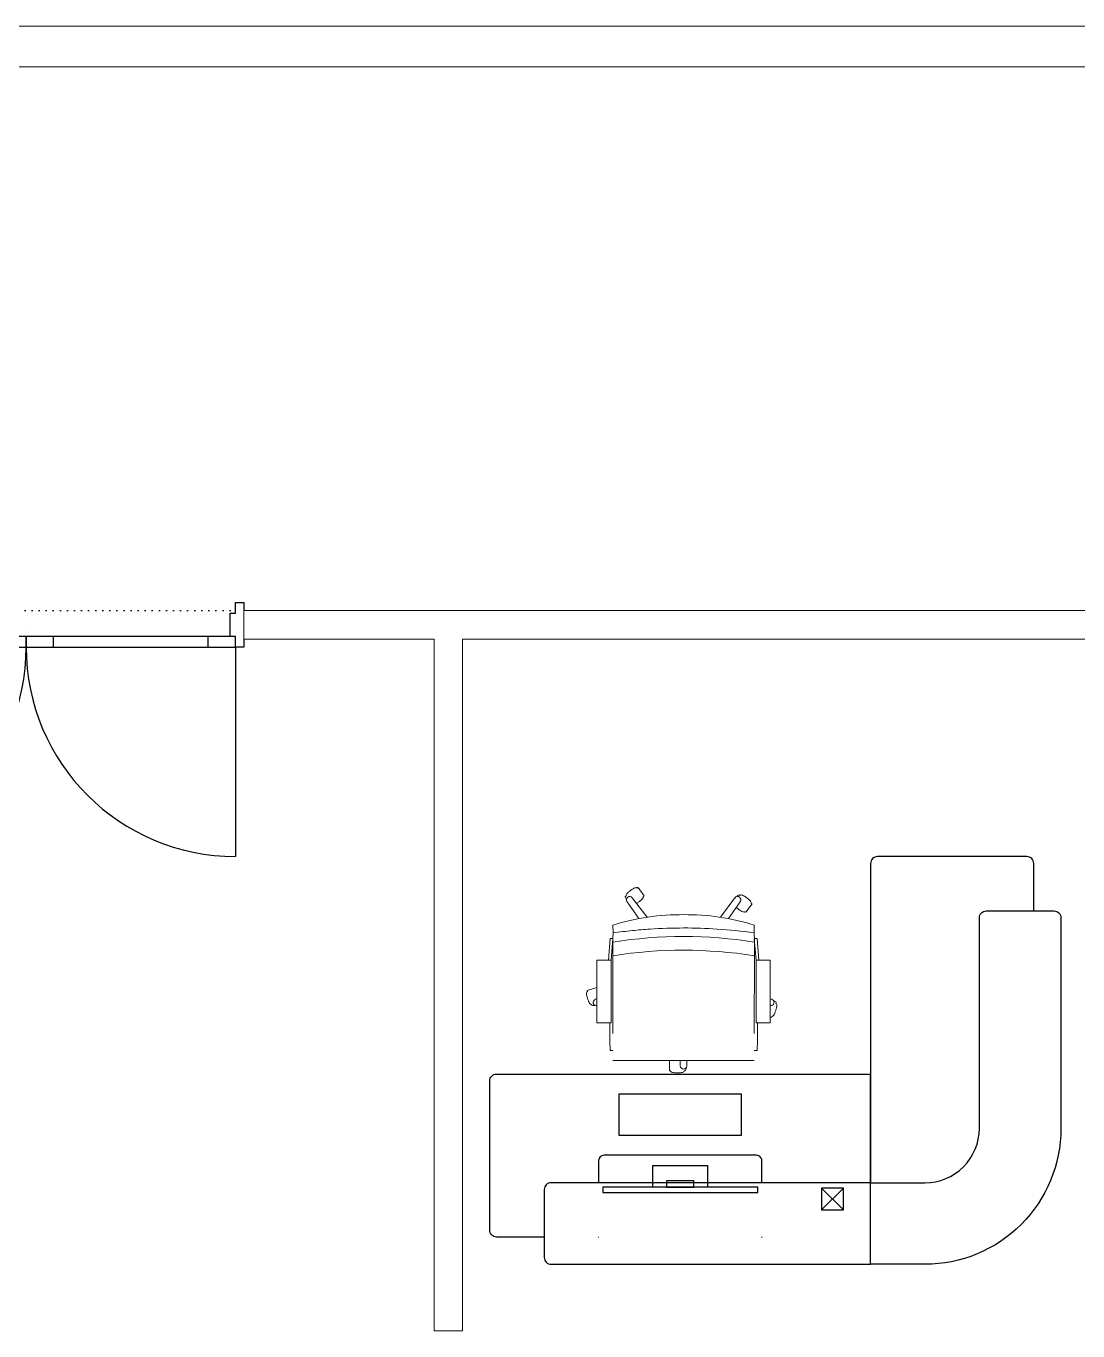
# Model space of a CAD drawing. Extents: x -5598 to 26293, y -3808 to 13850.
# Drawn here: x 1340 to 1726.7, y 11235 to 11715 of the extents above; entities that cross this region are included whole.
import ezdxf

# ---------------------------------------------------------------- set-up
doc = ezdxf.new("R2010")
doc.units = 0
doc.header["$LTSCALE"] = 100
doc.header["$MEASUREMENT"] = 0
doc.linetypes.add('DOT', pattern=[0.25, 0, -0.25])
doc.layers.add('KA-PEN-8 @ 1', color=5, linetype='Continuous')
doc.layers.add('TEFRIS', color=7, linetype='Continuous')
doc.layers.add('Y-DUVAR ALCIPAN', color=94, linetype='Continuous', lineweight=20)
doc.layers.add('Y-DUVAR GAZBETON', color=161, linetype='Continuous', lineweight=20)
doc.styles.add('OLC-50', font='romans.shx', dxfattribs={"width": 0.5, "height": 0.15})

# ---------------------------------------------------------------- blocks, each defined once
blk = doc.blocks.new('*U145')
at = {"color": 0}
for p, q in [((-157, 13.5), (-157, 90.5)), ((-3, 13.5), (-3, 90.5)), ((-147, 13.5), (-147, 9.5)), ((-90.1, 13.5), (-90.1, 9.5)), ((-70, 13.5), (-70, 9.5)), ((-13.1, 13.5), (-13.1, 9.5)), ((-80, 7.5), (-80, 7.5))]:
    blk.add_line(p, q, dxfattribs=at)
at = {"color": 0, "linetype": 'DOT', "ltscale": 0.1}
blk.add_line((-155, 0), (-5, 0), dxfattribs=at)
at = {"color": 0}
for points in [[(-160, 10.5), (-160, 13.5), (-157, 13.5), (-157, 9.5), (-155, 9.5), (-155, 1), (-157, 1), (-157, -3), (-160, -3), (-160, 0)], [(0, 10.5), (0, 13.5), (-3, 13.5), (-3, 9.5), (-5, 9.5), (-5, 1), (-3, 1), (-3, -3), (0, -3), (0, 0)]]:
    blk.add_lwpolyline(points, dxfattribs=at)
for points in [[(-157, 13.5), (-157, 9.5), (-80, 9.5), (-80, 13.5)], [(-80, 13.5), (-80, 9.5), (-3, 9.5), (-3, 13.5)]]:
    blk.add_lwpolyline(points, close=True, dxfattribs=at)
for centre, start, end in [((-157, 13.5), 0, 90), ((-3, 13.5), 90, 180)]:
    blk.add_arc(centre, 77, start, end, dxfattribs=at)
at = {"style": 'OLC-50', "width": 0.5, "flags": 1}
for tag, p in [('K-NO', (-202.76, -83.82)), ('K-KANRENK', (-22.31, -88.79)), ('K-BLOK', (-203.43, -120.56)), ('K-KASRENK', (-21.25, -126.74)), ('K-KAT', (-204.31, -156.03)), ('K-TAMACILMA', (-22.77, -165.71)), ('K-MAHALKOD', (-203.25, -193.98)), ('K-FOTOSEL', (-21.83, -201.71)), ('K-MAHALAD', (-204.78, -232.95)), ('K-HERMETIK', (-19.92, -236.3)), ('K-ACILISYON', (-203.83, -268.95)), ('K-HIDROLIK', (-22.21, -270.16)), ('K-YANGIN', (-201.93, -303.54)), ('K-KART', (-20.38, -303.83)), ('K-KANATTIP', (-204.21, -337.41)), ('K-BAND', (-21.83, -345.67)), ('K-KANATMALZ', (-202.39, -371.07)), ('K-MENFEZ', (-19.92, -380.26)), ('K-KASAMALZ', (-201.37, -410.06)), ('K-PBAR', (-22.21, -414.12)), ('K-KASATIP', (-202.05, -446.79)), ('K-ELEKTRIKLI', (-20.38, -447.79)), ('K-DUVAR', (-202.05, -485.23)), ('K-TIP', (-20.38, -486.44)), ('K-REZ1', (-20.38, -524.33)), ('K-REZ2', (-20.38, -560.76)), ('K-REZ3', (-20.38, -600.74))]:
    blk.add_attdef(tag, p, '', height=30, dxfattribs=at)
blk = doc.blocks.new('F_ersa-flo-toplanti koltugu')
at = {"color": 0, "linetype": 'ByBlock', "lineweight": 0, "ltscale": 0.1}
for p, q in [((14.5, 6.97), (16.73, 10.04)), ((17.06, 9.8), (16.73, 10.04)), ((-23.32, 6.14), (-23.24, 6.2)), ((-20.81, 7.1), (-20.48, 7.34)), ((-18.92, 6.2), (-18.88, 6.15)), ((-18.88, 6.15), (-13.56, -0.94)), ((18.85, 6.15), (13.43, -0.92)), ((14.83, 6.73), (14.5, 6.97)), ((18.89, 6.2), (18.85, 6.15)), ((19.57, 8.84), (19.41, 8.96)), ((21.1, 6.87), (21.43, 6.63)), ((-24.85, 4.16), (-25.18, 3.93)), ((-22.94, 0.85), (-25.18, 3.93)), ((-22.62, 1.09), (-22.94, 0.85)), ((-20.86, 4.79), (-20.82, 4.74)), ((-20.82, 4.74), (-16.57, -1.45)), ((20.79, 4.74), (16.45, -1.43)), ((20.83, 4.79), (20.79, 4.74)), ((-26.01, -3.91), (-25.91, -6.64)), ((25.91, -6.66), (26, -3.91)), ((-27.01, -8.82), (-27.69, -16.79)), ((-27.01, -8.82), (-26.02, -8.82)), ((-26.02, -8.88), (-26.69, -16.79)), ((-26.04, -9.22), (-25.91, -6.64)), ((-26.03, -14.21), (-26.04, -9.22)), ((25.91, -6.66), (25.99, -8.82)), ((26.99, -8.82), (25.99, -8.82)), ((25.99, -8.82), (26.66, -16.79)), ((25.99, -8.82), (25.99, -43.69)), ((26.99, -8.82), (27.66, -16.79)), ((-26.01, -43.69), (-26.03, -14.21)), ((-26.69, -16.79), (-31.86, -16.79)), ((-31.86, -16.79), (-31.86, -17.21)), ((-31.86, -17.21), (-31.86, -17.25)), ((-31.86, -39.75), (-31.86, -17.25)), ((-26.69, -17.21), (-26.69, -16.79)), ((-26.69, -17.25), (-26.69, -17.21)), ((-26.69, -17.25), (-26.69, -39.75)), ((26.66, -17.21), (26.66, -16.79)), ((27.66, -16.79), (26.66, -16.79)), ((26.66, -17.25), (26.66, -17.21)), ((26.66, -17.25), (26.66, -39.75)), ((27.66, -16.79), (31.83, -16.79)), ((31.83, -16.79), (31.83, -17.21)), ((31.83, -17.21), (31.83, -17.25)), ((31.83, -39.75), (31.83, -17.25)), ((31.83, -26.93), (31.88, -26.75)), ((31.88, -26.75), (35.5, -27.93)), ((35.37, -28.31), (35.5, -27.93)), ((-33.98, -32.69), (-34.1, -32.3)), ((-32.54, -31.17), (-32.48, -31.15)), ((-32.48, -31.15), (-31.86, -30.93)), ((32.46, -31.15), (31.83, -30.92)), ((32.52, -31.17), (32.46, -31.15)), ((33.83, -33.06), (33.71, -33.44)), ((35.3, -30.81), (35.27, -30.9)), ((-33.9, -35.19), (-33.88, -35.27)), ((-33.88, -35.27), (-33.87, -35.28)), ((-32.44, -37.44), (-32.31, -37.82)), ((-31.86, -37.67), (-32.31, -37.82)), ((-26.69, -39.75), (-31.86, -39.75)), ((-27.13, -39.75), (-27.13, -46.27)), ((26.66, -39.75), (31.83, -39.75)), ((27.1, -39.75), (27.1, -46.27)), ((-27.13, -46.27), (-27.01, -49.92)), ((27.1, -46.27), (26.99, -49.92)), ((-27.01, -49.92), (-26.01, -49.92)), ((26.99, -49.92), (25.99, -49.92)), ((25.99, -53.63), (-26.01, -53.63)), ((-1.21, -55.61), (-1.24, -53.63)), ((-1.21, -55.67), (-1.21, -55.61)), ((-0.61, -57.51), (-0.21, -57.51)), ((-0.21, -57.51), (-0.61, -57.51)), ((1.18, -55.67), (1.19, -55.61)), ((1.19, -55.61), (1.24, -53.63)), ((4.78, -57.51), (5.19, -57.51)), ((5.19, -57.51), (4.99, -57.51)), ((5.19, -53.63), (5.19, -57.51)), ((2.03, -58.21), (2.38, -58.21))]:
    blk.add_line(p, q, dxfattribs=at)
for centre, radius, start, end in [((-19.85, 5.45), 1.2, 126, 212.917), ((-19.85, 5.45), 1.2, 39.083, 126), ((-23.15, 2.9), 5.18, 45.6678, 58.9496), ((19.82, 5.45), 1.2, 54, 140.917), ((19.82, 5.45), 1.2, 327.083, 54), ((16.38, 7.8), 5.18, 333.6678, 346.9496), ((-26.93, 11.37), 11.55, 305.7161, 310.8475), ((23.27, 14.01), 11.55, 233.7157, 238.8472), ((0, -172.92), 164.88, 80.9321, 99.085), ((0.01, -182.12), 169.03, 81.1597, 98.8613), ((-30.71, -36.21), 5.18, 117.6678, 130.9496), ((-32.11, -32.29), 1.2, 111.083, 198), ((-32.11, -32.29), 1.2, 198, 282.3041), ((32.08, -32.29), 1.2, 257.658, 342), ((33.26, -28.29), 5.18, 261.6678, 274.9496), ((32.08, -32.29), 1.2, 342, 68.917), ((-2545628743614.51, -75.76), 2545628743588.49, 0.000000000417, 0.000000000834), ((-2545628743500.42, -75.76), 2545628743526.41, 0.000000000417, 0.000000000834), ((-0.01, -55.61), 1.2, 183.083, 270), ((4.15, -55.49), 5.18, 189.6678, 202.9496), ((-0.01, -55.61), 1.2, 270, 356.917)]:
    blk.add_arc(centre, radius, start, end, dxfattribs=at)
for points, knots in [([(17.06, 9.8), (17.1, 9.84), (17.2, 9.92), (17.49, 9.97), (17.97, 9.84), (18.64, 9.49), (19.14, 9.16), (19.41, 8.96)], [0, 0, 0, 0, 0.172942, 0.361057, 0.872877, 1.626711, 2.645924, 2.645924, 2.645924, 2.645924]), ([(-24.85, 4.16), (-24.88, 4.21), (-24.92, 4.33), (-24.87, 4.63), (-24.6, 5.04), (-24.06, 5.57), (-23.59, 5.94), (-23.32, 6.14)], [0, 0, 0, 0, 0.172942, 0.361057, 0.872877, 1.626711, 2.646409, 2.646409, 2.646409, 2.646409]), ([(-23.24, 6.2), (-23.08, 6.31), (-22.79, 6.51), (-22.27, 6.85), (-21.74, 7.12), (-21.2, 7.28), (-20.89, 7.2), (-20.81, 7.1)], [0, 0, 0, 0, 0.577332, 1.06417, 1.846026, 2.374856, 2.743261, 2.743261, 2.743261, 2.743261]), ([(16.43, 4.7), (16.28, 4.81), (16, 5.02), (15.52, 5.42), (15.09, 5.83), (14.78, 6.31), (14.76, 6.62), (14.83, 6.73)], [0, 0, 0, 0, 0.577328, 1.064166, 1.846022, 2.374851, 2.743257, 2.743257, 2.743257, 2.743257]), ([(19.57, 8.84), (19.72, 8.74), (19.99, 8.53), (20.44, 8.15), (20.85, 7.74), (21.15, 7.28), (21.17, 6.97), (21.1, 6.87)], [0, 0, 0, 0, 0.545062, 1.019214, 1.773049, 2.286651, 2.645933, 2.645933, 2.645933, 2.645933]), ([(0, 0), (-4.39, 0), (-13.21, -0.52), (-21.82, -2.49), (-26, -3.91)], [139.974474, 139.974474, 139.974474, 139.974474, 153.120825, 166.440749, 166.440749, 166.440749, 166.440749]), ([(-20.18, 1.99), (-20.34, 1.88), (-20.63, 1.68), (-21.15, 1.34), (-21.68, 1.07), (-22.23, 0.91), (-22.53, 0.99), (-22.62, 1.09)], [0, 0, 0, 0, 0.576836, 1.063674, 1.845529, 2.374359, 2.742764, 2.742764, 2.742764, 2.742764]), ([(0, 0), (4.39, 0), (13.21, -0.52), (21.82, -2.49), (26, -3.91)], [139.974474, 139.974474, 139.974474, 139.974474, 153.120825, 166.440749, 166.440749, 166.440749, 166.440749]), ([(25.91, -6.66), (23.55, -6.37), (19.03, -5.86), (10.4, -5.12), (0, -4.77), (-12.78, -5.19), (-21.4, -6.1), (-25.91, -6.64)], [0, 0, 0, 0, 7.145256, 13.645376, 25.988383, 38.337981, 51.976135, 51.976135, 51.976135, 51.976135]), ([(35.37, -28.31), (35.43, -28.34), (35.53, -28.41), (35.66, -28.67), (35.69, -29.17), (35.56, -29.92), (35.4, -30.49), (35.3, -30.81)], [0, 0, 0, 0, 0.172942, 0.361057, 0.872877, 1.626711, 2.6478, 2.6478, 2.6478, 2.6478]), ([(-33.9, -35.19), (-33.96, -35.01), (-34.06, -34.69), (-34.2, -34.11), (-34.29, -33.54), (-34.27, -32.99), (-34.1, -32.73), (-33.98, -32.69)], [0, 0, 0, 0, 0.545064, 1.019216, 1.773051, 2.286653, 2.645934, 2.645934, 2.645934, 2.645934]), ([(35.27, -30.9), (35.21, -31.09), (35.09, -31.42), (34.87, -31.99), (34.6, -32.53), (34.25, -32.98), (33.96, -33.09), (33.83, -33.06)], [0, 0, 0, 0, 0.577333, 1.064171, 1.846026, 2.374856, 2.743261, 2.743261, 2.743261, 2.743261]), ([(-32.44, -37.44), (-32.49, -37.45), (-32.62, -37.45), (-32.89, -37.31), (-33.21, -36.91), (-33.56, -36.2), (-33.76, -35.61), (-33.87, -35.28)], [0, 0, 0, 0, 0.172942, 0.369164, 0.897228, 1.679083, 2.743254, 2.743254, 2.743254, 2.743254]), ([(2.03, -58.21), (1.85, -58.2), (1.53, -58.19), (0.98, -58.14), (0.45, -58.05), (-0.03, -57.86), (-0.2, -57.63), (-0.21, -57.51)], [0, 0, 0, 0, 0.518355, 0.95952, 1.655795, 2.138928, 2.483087, 2.483087, 2.483087, 2.483087]), ([(4.78, -57.51), (4.78, -57.56), (4.74, -57.68), (4.53, -57.89), (4.07, -58.07), (3.32, -58.18), (2.72, -58.21), (2.38, -58.21)], [0, 0, 0, 0, 0.172942, 0.361057, 0.872877, 1.626711, 2.645924, 2.645924, 2.645924, 2.645924])]:
    blk.add_open_spline(points, degree=3, knots=knots, dxfattribs=at)
blk = doc.blocks.new('A$C00436E4C')
at = {"color": 0}
for points in [[(20, 9.43), (0, 9.43), (0, 17.39), (20, 17.39)], [(15, 11.76), (5, 11.76), (5, 9.43), (15, 9.43)], [(38.5, 9.43), (-18.5, 9.43), (-18.5, 7.43), (38.5, 7.43)]]:
    blk.add_lwpolyline(points, close=True, dxfattribs=at)
blk = doc.blocks.new('A$C650F0C67')
at = {"color": 0, "transparency": 33554687}
for p, q in [((103.75, 10), (103.75, -20)), ((103.75, -20), (103.75, -60))]:
    blk.add_line(p, q, dxfattribs=at)
for points in [[(103.75, -20), (-13.75, -20, -0.414214), (-16.25, -17.5), (-16.25, 7.5, -0.414214), (-13.75, 10), (103.75, 10)], [(-16.25, 0), (-33.75, 0, 0.414214), (-36.25, -2.5), (-36.25, -57.5, 0.414214), (-33.75, -60), (103.75, -60)]]:
    blk.add_lwpolyline(points, format="xyb", dxfattribs=at)
at = {"color": 0, "linetype": 'DOT', "ltscale": 20}
for points in [[(-16.25, 0), (13.75, 0)], [(3.75, -20), (3.75, 0), (63.75, 0), (63.75, -20)], [(63.75, 0), (103.75, 0)]]:
    blk.add_lwpolyline(points, dxfattribs=at)
at = {"color": 0, "linetype": 'ByBlock', "ltscale": 20}
blk.add_lwpolyline([(93.75, -18), (85.75, -18), (85.75, -10), (93.75, -10)], close=True, dxfattribs=at)
for points in [[(93.75, -10), (85.75, -18)], [(85.75, -10), (93.75, -18)]]:
    blk.add_lwpolyline(points, dxfattribs=at)
at = {"color": 0, "ltscale": 20}
blk.add_lwpolyline([(63.75, -20), (63.75, -28.11, -0.414214), (61.75, -30.11), (5.75, -30.11, -0.414214), (3.75, -28.11), (3.75, -20)], format="xyb", dxfattribs=at)
at = {"color": 0}
blk.add_lwpolyline([(56.25, -52.56), (11.25, -52.56), (11.25, -37.56), (56.25, -37.56)], close=True, dxfattribs=at)
at = {"color": 0, "xscale": -1, "rotation": 180}
blk.add_blockref('A$C00436E4C', (23.75, -8.97), dxfattribs=at)
at = {"color": 0, "lineweight": 0, "rotation": 180}
blk.add_blockref('F_ersa-flo-toplanti koltugu', (34.99, -118.63), dxfattribs=at)
blk = doc.blocks.new('A$C5A346ADC')
at = {"color": 0, "transparency": 33554687}
for points in [[(0, 63.75), (-20, 63.75, 0.414214), (-40, 43.75), (-40, -33.75, -0.414214), (-42.5, -36.25), (-67.5, -36.25, -0.414214), (-70, -33.75), (-70, 43.75, -0.414214), (-20, 93.75), (0, 93.75), (0, 63.75)], [(-60, -36.25), (-60, -53.75, 0.414214), (-57.5, -56.25), (-2.5, -56.25, 0.414214), (0, -53.75), (0, 63.75)]]:
    blk.add_lwpolyline(points, format="xyb", dxfattribs=at)

msp = doc.modelspace()

# ---------------------------------------------------------------- linework, layer by layer
at = {"layer": 'Y-DUVAR ALCIPAN'}
for p, q in [((1420, 11500), (1844.5, 11500)), ((1420, 11489.5), (1420, 11500)), ((1420, 11489.5), (1490, 11489.5)), ((1490, 11235), (1490, 11489.5)), ((1500.5, 11489.5), (1844.5, 11489.5)), ((1500.5, 11235), (1500.5, 11489.5)), ((1490, 11235), (1500.5, 11235))]:
    msp.add_line(p, q, dxfattribs=at)
at = {"layer": 'Y-DUVAR GAZBETON'}
for p, q in [((1150, 11715), (1945, 11715)), ((1150, 11700), (1945, 11700))]:
    msp.add_line(p, q, dxfattribs=at)

# ---------------------------------------------------------------- block references
at = {"layer": 'KA-PEN-8 @ 1', "rotation": 180}
msp.add_blockref('*U145', (1260, 11500), dxfattribs=at)
at = {"layer": 'TEFRIS', "color": 11, "ltscale": 0.05, "rotation": 180}
msp.add_blockref('A$C5A346ADC', (1650.5, 11353.25), dxfattribs=at)
at = {"layer": 'TEFRIS', "color": 11, "ltscale": 0.05, "xscale": -1, "rotation": 180}
msp.add_blockref('A$C650F0C67', (1546.75, 11269.5), dxfattribs=at)

doc.saveas('drawing.dxf')
